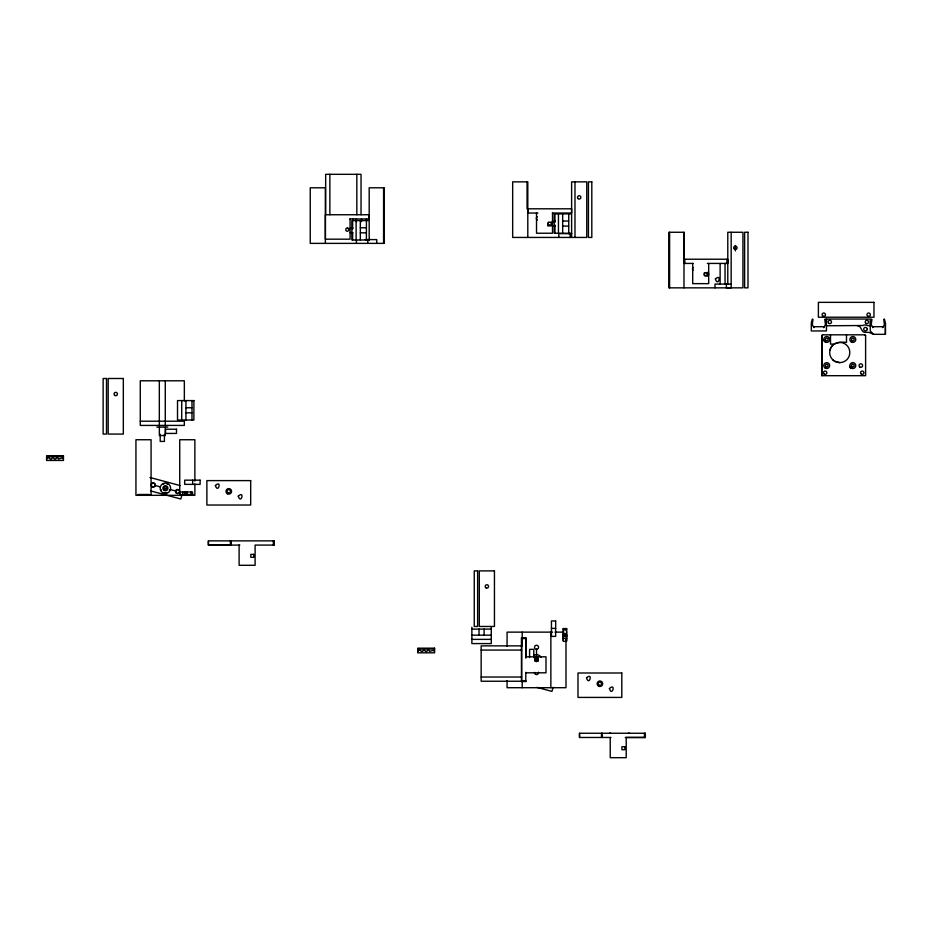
<?xml version="1.0" encoding="UTF-8"?>
<svg xmlns="http://www.w3.org/2000/svg" width="932" height="932" viewBox="0 0 932 932"><rect width="100%" height="100%" fill="white"/><g stroke="black" fill="none" stroke-linecap="round" stroke-linejoin="round"><path stroke-width="1.4" d="M182.649 495.323L182.649 491.956M184.548 495.323L184.548 491.956M185.049 495.323L185.049 491.956M185.713 495.323L185.713 491.956M186.482 495.323L186.482 491.956M187.32 495.323L187.32 491.956M191.107 495.323L191.107 491.956M192.516 495.323L192.516 491.956L179.736 491.956L179.736 495.323L179.736 439.741L194.87 439.741L194.87 481.075M239.105 545.08L239.105 565.293L255.1 565.293L255.1 545.08L274.194 545.08L274.194 540.875L208.395 540.875L208.395 545.08L230.39 545.08L230.39 540.863M525.788 672.811L546.001 672.811L546.001 656.815L525.788 656.815L525.788 637.709L521.571 637.709L521.571 681.525L525.788 681.525L525.788 680.675L521.571 680.675M563.243 640.482L563.243 633.818L566.609 633.772L566.609 640.482M563.243 632.898L563.243 631.581M563.243 628.576L563.243 629.985L566.609 629.985L566.609 628.576L563.243 628.564L563.243 641.356L566.609 641.356L566.609 628.564M566.609 632.898L566.609 631.581M610.984 737.468L579.518 737.468L579.518 733.251L645.317 733.263L645.317 737.468L626.211 737.468L626.211 757.681L610.227 757.681L610.227 737.468M601.501 737.468L601.501 733.251M727.787 284.062L727.787 232.266L742.932 232.266L742.932 287.848L668.838 287.848L668.838 232.266L683.983 232.266L683.983 263.43L693.198 263.43M821.791 375.689L821.791 335.671L822.641 334.821L864.768 334.821L865.607 335.671L865.607 375.689L821.791 375.689L821.791 335.671L822.641 334.821M826.451 321.575L826.451 319.047L870.255 319.047L870.255 330.953L873.634 334.32L885.4 334.32L885.4 322.833L884.386 319.047L883.734 319.431L884.433 324.604L882.662 327.656M181.938 494.892L180.831 499.004L150.763 490.954M553.06 687.28L551.954 691.393L536.925 687.373M830.004 349.908C831.81 342.661 840.245 341.52 846.501 342.417L846.501 334.821M693.012 267.402L692.418 268.835L693.012 270.257M823.713 327.656L825.472 324.604L824.773 319.431L825.437 319.047L826.451 322.833M537.251 216.678L536.238 218.426L537.251 220.173M537.927 213.02L527.803 213.02L527.803 208.803L571.619 208.815L571.619 213.02L552.385 213.02M570.617 213.871L554.237 213.871L554.237 233.28L570.617 233.28M349.826 218.962L369.188 218.962L369.188 214.744L325.373 214.744L325.373 239.175L350.083 239.175L350.083 218.962M368.291 220.593L351.912 220.593L351.912 240.013L367.173 240.013M554.237 221.035L555.076 221.035M562.66 221.035L568.718 221.035M552.338 221.653L555.076 221.653M549.6 225.87L551.208 225.87M552.338 225.87L555.076 225.87M554.237 226.092L555.076 226.092M562.66 226.092L568.718 226.092M351.912 227.769L352.75 227.769M360.335 227.769L366.392 227.769M347.275 228.387L348.883 228.387M350.013 228.387L352.75 228.387M350.013 232.592L352.75 232.592M351.912 232.825L352.75 232.825M360.335 232.825L366.392 232.825M568.881 233.652L571.619 233.652L558.827 233.652L558.827 237.439M365.251 239.594L376.761 239.594L376.761 243.38M683.983 259.224L727.799 259.224L727.787 263.43L707.341 263.43M731.166 284.062L715.007 284.062L715.007 287.848M826.451 325.781L862.95 325.513A4.206 4.206 0 0 1 867.156 325.513L870.255 325.781L871.269 319.047L871.933 319.431L871.245 324.604L873.016 327.656M813.333 326.713L824.436 326.713M872.282 326.713L883.396 326.713M834.28 344.106L830.505 344.106L830.505 334.821M185.934 407.762L191.992 407.762M185.934 412.818L191.992 412.818M140.278 421.206L184.338 421.206L184.338 425.423L140.278 425.423L140.278 380.792L184.338 380.792L184.338 401.005M156.832 427.112L167.783 427.112M46.6 456.622L63.446 456.622M46.6 458.987L47.777 457.973L49.641 457.973L50.002 458.987L51.621 458.987L51.982 457.973L53.846 457.973L54.219 458.987L55.827 458.987L56.2 457.973L58.052 457.973L58.425 458.987L62.269 457.973L63.446 458.987M137.971 494.484L149.073 494.484M181.763 494.484L192.866 494.484M239.862 545.08L208.395 545.08L208.395 540.875M551.441 628.401L555.658 628.401M471.872 629.1L491.281 629.1M552.525 632.129L507.066 632.129L507.066 646.377M554.983 632.129L563.988 632.129M563.243 634.599L566.609 634.599M471.872 635.158L491.281 635.158M563.243 635.379L566.609 635.379M563.243 636.043L566.609 636.043M563.243 636.544L566.609 636.544M563.243 638.443L566.609 638.443M521.571 638.548L525.788 638.548M471.872 639.375L491.281 639.375M521.582 645.864L481.157 645.864L481.157 681.234L521.582 681.234L521.571 637.709M417.722 649.01L434.568 649.01M481.157 650.07L521.582 650.07M417.722 651.375L418.899 650.361L420.751 650.361L421.124 651.375L422.732 651.375L423.105 650.361L424.969 650.361L425.33 651.375L426.949 651.375L427.322 650.361L429.174 650.361L429.547 651.375L433.392 650.361L434.568 651.375M481.157 677.028L521.582 677.028M602.188 733.251L602.352 737.468M609.377 733.251L610.728 733.251M628.226 733.251L629.589 733.251M625.29 737.468L645.317 737.468L645.317 733.263M839.767 362.63L834.711 361.278L832.626 359.67A10.101 10.101 0 0 1 832.626 345.376M857.475 325.781L858.349 325.909A3.367 3.367 0 0 1 860.387 327.47L862.286 330.755A3.204 3.204 0 0 0 865.059 332.363L868.845 332.363L873.634 334.32M149.982 477.487L180.051 485.549M155.143 485.502L160.327 486.888M163.694 487.797L167.119 488.706M170.498 489.615L175.67 491.001M864.768 334.821L865.607 335.671M814.067 327.656L812.296 324.604L812.972 319.431L812.32 319.047L811.306 322.833L811.306 330.953L826.451 330.953L826.451 319.047M829.27 337.99L829.562 338.7M823.865 340.227L824.156 340.937M885.4 322.833L885.4 334.32M735.371 245.431L735.371 250.906M731.166 232.266L731.166 287.848L726.378 287.848L726.378 284.062M726.948 259.224L726.948 263.43M725.049 263.43L725.049 284.062M720.121 263.43L720.121 284.062M708.693 263.43L708.693 283.643L692.697 283.643L692.697 263.43M684.822 259.213L684.822 263.43M683.983 232.266L683.983 287.848M669.595 232.266L669.595 287.848M644.478 733.263L644.478 737.468M579.518 733.251L579.518 737.468M574.986 181.857L574.986 237.439M571.619 237.439L571.619 181.857L586.764 181.857L586.764 237.439L512.67 237.439L512.67 181.857L527.803 181.857L527.803 237.439M570.198 233.652L570.198 237.439M568.718 213.871L568.718 233.28M565.992 639.247L565.992 687.711L507.066 687.711L507.066 680.581M562.66 213.871L562.66 233.28M558.443 213.871L558.443 233.28M554.948 213.871L554.948 222.189M554.948 224.962L554.948 233.28M552.513 213.02L552.513 233.233L536.517 233.233L536.517 213.02M550.859 632.129L550.859 687.711M536.529 649.289L536.529 661.685M535.9 660.602L535.9 661.464M533.791 657.549L533.791 649.348L529.586 649.348L529.586 657.549M527.058 181.857L527.058 208.943M525.788 637.709L525.788 658.155M525.788 672.298L525.788 681.525M522.2 632.129L522.2 646.377M522.2 680.581L522.2 687.711M491.281 627.201L491.281 643.581L471.872 643.581L471.872 627.201M484.104 629.1L484.104 635.158M479.036 629.1L479.036 635.158M383.576 187.798L383.576 243.38M369.188 240.526L369.188 187.798L384.322 187.798L384.322 243.38L310.24 243.38L310.24 187.798L325.373 187.798L325.373 243.38M367.767 239.594L367.767 243.38M366.439 218.962L366.392 240.013M361.523 218.962L361.523 221.711M361.034 214.744L361.034 174.319L325.664 174.319L325.664 214.744M360.335 220.593L360.335 240.013M356.828 174.319L356.828 214.744M356.397 218.962L356.397 221.711M356.397 239.594L356.397 243.38M356.117 220.593L356.117 240.013M353.03 218.962L353.03 219.801M352.622 220.593L352.622 228.911M352.622 233.082L352.622 240.013M329.87 174.319L329.87 214.744M274.194 540.875L274.194 545.08M273.356 540.875L273.356 545.08M231.229 540.863L231.229 545.08M194.87 483.918L194.87 495.323L135.944 495.323L135.944 439.741L151.077 439.741L151.077 495.323M192.679 480.166L192.679 484.372M191.992 400.585L191.992 420.006M185.934 400.585L185.934 420.006M181.717 400.585L181.717 420.006M165.279 380.792L165.279 425.423M165.255 427.112L165.255 435.524L159.36 435.524L159.36 427.112M164.416 434.3L164.416 441.418L160.199 441.418L160.199 434.3M159.325 380.792L159.325 425.423M538.242 660.38A1.771 1.771 0 0 1 537.776 661.172M535.283 661.172A1.771 1.771 0 0 1 535.644 658.388A1.771 1.771 0 0 1 538.242 659.46M538.521 672.205A2.015 2.015 0 0 1 536.611 674.57A2.015 2.015 0 0 1 534.514 672.38M533.896 655.359A5.266 5.266 0 0 1 541.084 657.281M169.88 489.451A4.637 4.637 0 0 1 169.414 490.57M166.607 492.725A4.637 4.637 0 0 1 164.207 492.725M161.399 490.57A4.637 4.637 0 0 1 160.933 489.451M163.088 484.244A4.637 4.637 0 0 1 164.207 483.778M166.607 483.778A4.637 4.637 0 0 1 167.725 484.244M152.72 483.149A1.899 1.899 0 0 1 155.073 484.652A1.899 1.899 0 0 1 153.372 486.865A1.899 1.899 0 0 1 151.31 484.978M151.566 484.034A1.899 1.899 0 0 1 152.254 483.335M179.503 491.525A1.899 1.899 0 0 1 177.441 493.412A1.899 1.899 0 0 1 175.74 491.187A1.899 1.899 0 0 1 178.105 489.684M178.56 489.882A1.899 1.899 0 0 1 179.247 490.57M832.626 359.67A10.101 10.101 0 0 0 846.908 359.67C850.765 355.861 850.765 349.174 846.908 345.376A10.101 10.101 0 0 0 834.711 343.768M851.137 368.49A3.367 3.367 0 0 1 849.565 366.451M707.854 272.202A2.784 2.784 0 0 1 707.854 276.14M706.316 272.54A1.689 1.689 0 0 1 707.26 275.138A1.689 1.689 0 0 1 704.51 275.138A1.689 1.689 0 0 1 705.454 272.54M548.319 226.173A2.784 2.784 0 0 1 547.748 225.73M550.148 225.393A1.689 1.689 0 0 1 548.866 222.305M215.385 485.49C218.135 494.275 222.154 479.258 215.385 485.49M238.277 496.162C241.039 504.946 245.058 489.941 238.277 496.162M586.496 677.879C589.257 686.651 593.276 671.646 586.496 677.879M609.4 688.55C612.149 697.334 616.168 682.329 609.4 688.55M715.38 278.983C718.141 287.767 722.16 272.761 715.38 278.983M867.238 329.159L867.179 329.613A1.771 1.771 0 0 1 866.364 330.685L865.933 330.86A1.771 1.771 0 0 1 863.731 329.462A1.771 1.771 0 0 1 865.315 327.4A1.771 1.771 0 0 1 867.238 329.159M155.225 485.153L155.108 485.677A2.015 2.015 0 0 1 151.776 486.411A2.015 2.015 0 0 1 152.51 483.079A2.015 2.015 0 0 1 155.225 485.153M175.705 490.826L175.6 491.339A2.015 2.015 0 0 0 178.303 493.424A2.015 2.015 0 0 0 179.037 490.092A2.015 2.015 0 0 0 175.705 490.826M347.287 228.014L345.819 228.853L345.819 230.542L347.287 231.381L348.743 230.542L348.743 228.853L347.287 228.014M536.879 649.278L536.354 649.301A2.015 2.015 0 0 1 534.782 646.272A2.015 2.015 0 0 1 538.183 646.121A2.015 2.015 0 0 1 536.879 649.278M591.808 181.857L588.442 181.857L588.442 237.439L591.808 237.439L591.808 181.857M551.185 222.294L548.237 222.294L548.237 225.241L551.185 225.241L551.185 222.294M747.988 232.266L744.621 232.266L744.621 287.848L747.988 287.848L747.988 232.266M707.353 272.703L704.406 272.703L704.406 275.651L707.353 275.651L707.353 272.703M873.971 302.352L818.389 302.352L818.389 317.218L873.971 317.218L873.971 302.352M106.504 378.497L103.137 378.497L103.137 434.079L106.504 434.079L106.504 378.497M123.327 378.497L108.182 378.497L108.182 434.079L123.327 434.079L123.327 378.497M193.891 400.585L177.511 400.585L177.511 420.006L193.891 420.006L193.891 400.585M176.509 429.209L165.57 429.209L165.57 433.427L176.509 433.427L176.509 429.209M63.446 455.783L46.6 455.783L46.6 460.443L63.446 460.443L63.446 455.783M200.112 480.166L184.699 480.166L184.699 484.372L200.112 484.372L200.112 480.166M250.685 480.609L206.881 480.609L206.881 505.028L250.685 505.028L250.685 480.609M253.76 554.354L250.813 554.354L250.813 557.301L253.76 557.301L253.76 554.354M477.627 570.885L474.248 570.885L474.248 626.467L477.627 626.467L477.627 570.885M494.449 570.885L479.304 570.885L479.304 626.467L494.449 626.467L494.449 570.885M555.658 620.968L551.441 620.968L551.441 636.393L555.658 636.393L555.658 620.968M434.568 648.171L417.722 648.171L417.722 652.819L434.568 652.819L434.568 648.171M537.997 658.143L535.05 658.143L535.05 661.103L537.997 661.103L537.997 658.143M621.807 672.997L577.991 672.997L577.991 697.416L621.807 697.416L621.807 672.997M624.883 746.742L621.935 746.742L621.935 749.689L624.883 749.689L624.883 746.742M162.774 492.807A5.266 5.266 0 0 0 170.673 488.252A5.266 5.266 0 0 0 162.774 483.696A5.266 5.266 0 0 0 162.774 492.807M164.521 489.778A1.771 1.771 0 0 0 167.178 488.252A1.771 1.771 0 0 0 164.521 486.714A1.771 1.771 0 0 0 164.521 489.778M599.055 685.195A1.689 1.689 0 0 0 601.583 683.739A1.689 1.689 0 0 0 599.055 682.282A1.689 1.689 0 0 0 599.055 685.195M598.519 686.138A2.784 2.784 0 0 0 602.678 683.739A2.784 2.784 0 0 0 598.519 681.327A2.784 2.784 0 0 0 598.519 686.138M486.038 587.871A1.689 1.689 0 0 0 488.566 586.414A1.689 1.689 0 0 0 486.038 584.947A1.689 1.689 0 0 0 486.038 587.871M114.916 395.483A1.689 1.689 0 0 0 117.444 394.026A1.689 1.689 0 0 0 114.916 392.558A1.689 1.689 0 0 0 114.916 395.483M163.624 490.034A2.528 2.528 0 0 0 167.853 488.904A2.528 2.528 0 0 0 164.754 485.805A2.528 2.528 0 0 0 163.624 490.034M227.944 492.807A1.689 1.689 0 0 0 230.472 491.35A1.689 1.689 0 0 0 227.944 489.894A1.689 1.689 0 0 0 227.944 492.807M227.396 493.762A2.784 2.784 0 0 0 231.567 491.35A2.784 2.784 0 0 0 227.396 488.939A2.784 2.784 0 0 0 227.396 493.762M867.808 316.146A1.689 1.689 0 0 0 870.337 314.69A1.689 1.689 0 0 0 867.808 313.234A1.689 1.689 0 0 0 867.808 316.146M822.944 316.146A1.689 1.689 0 0 0 825.472 314.69A1.689 1.689 0 0 0 822.944 313.234A1.689 1.689 0 0 0 822.944 316.146M825.239 368.128A2.947 2.947 0 0 0 829.666 365.577A2.947 2.947 0 0 0 825.239 363.026A2.947 2.947 0 0 0 825.239 368.128M859.933 367.103A1.771 1.771 0 0 0 862.589 365.577A1.771 1.771 0 0 0 859.933 364.039A1.771 1.771 0 0 0 859.933 367.103M851.347 342.021A2.947 2.947 0 0 0 855.774 339.469A2.947 2.947 0 0 0 851.347 336.918A2.947 2.947 0 0 0 851.347 342.021M851.347 368.128A2.947 2.947 0 0 0 855.774 365.577A2.947 2.947 0 0 0 851.347 363.026A2.947 2.947 0 0 0 851.347 368.128M825.239 342.021A2.947 2.947 0 0 0 829.666 339.469A2.947 2.947 0 0 0 825.239 336.918A2.947 2.947 0 0 0 825.239 342.021M852.151 340.634A1.351 1.351 0 0 0 854.166 339.469A1.351 1.351 0 0 0 852.151 338.304A1.351 1.351 0 0 0 852.151 340.634M852.151 366.742A1.351 1.351 0 0 0 854.166 365.577A1.351 1.351 0 0 0 852.151 364.412A1.351 1.351 0 0 0 852.151 366.742M826.043 366.742A1.351 1.351 0 0 0 828.059 365.577A1.351 1.351 0 0 0 826.043 364.412A1.351 1.351 0 0 0 826.043 366.742M826.043 340.634A1.351 1.351 0 0 0 828.059 339.469A1.351 1.351 0 0 0 826.043 338.304A1.351 1.351 0 0 0 826.043 340.634M861.401 374.198A1.689 1.689 0 0 0 863.917 372.742A1.689 1.689 0 0 0 861.401 371.274A1.689 1.689 0 0 0 861.401 374.198M824.319 374.198A1.689 1.689 0 0 0 826.847 372.742A1.689 1.689 0 0 0 824.319 371.274A1.689 1.689 0 0 0 824.319 374.198M865.7 323.183A1.689 1.689 0 0 0 868.519 322.437A1.689 1.689 0 0 0 866.457 320.363A1.689 1.689 0 0 0 865.7 323.183M828.63 323.183A1.689 1.689 0 0 0 831.449 322.437A1.689 1.689 0 0 0 829.375 320.363A1.689 1.689 0 0 0 828.63 323.183M734.521 249.252A1.689 1.689 0 0 0 737.049 247.796A1.689 1.689 0 0 0 734.521 246.339A1.689 1.689 0 0 0 734.521 249.252M578.003 198.574A1.689 1.689 0 0 0 580.811 197.817A1.689 1.689 0 0 0 578.749 195.755A1.689 1.689 0 0 0 578.003 198.574"/></g></svg>
